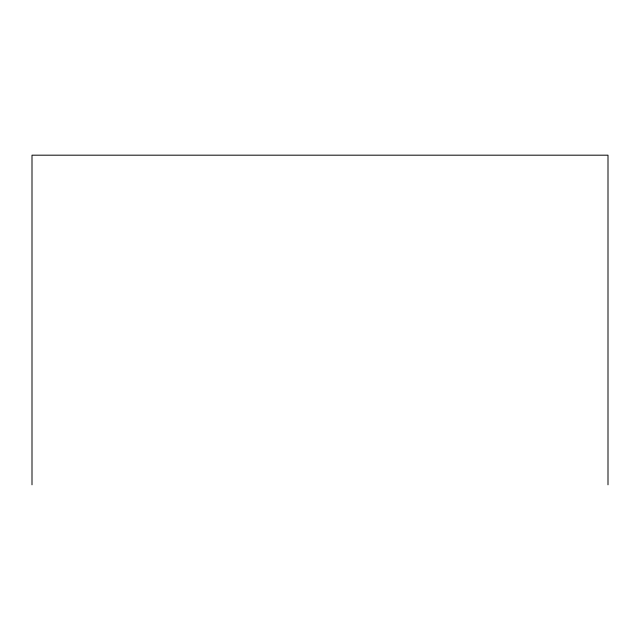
<?xml version="1.0" encoding="UTF-8"?>
<svg xmlns="http://www.w3.org/2000/svg" width="640" height="640" viewBox="0 0 640 640"><rect width="100%" height="100%" fill="white"/><g stroke="black" fill="none" stroke-linecap="round" stroke-linejoin="round"><path stroke-width="0.96" d="M608 484.816L608 155.184L32 155.184L32 484.816"/></g></svg>
